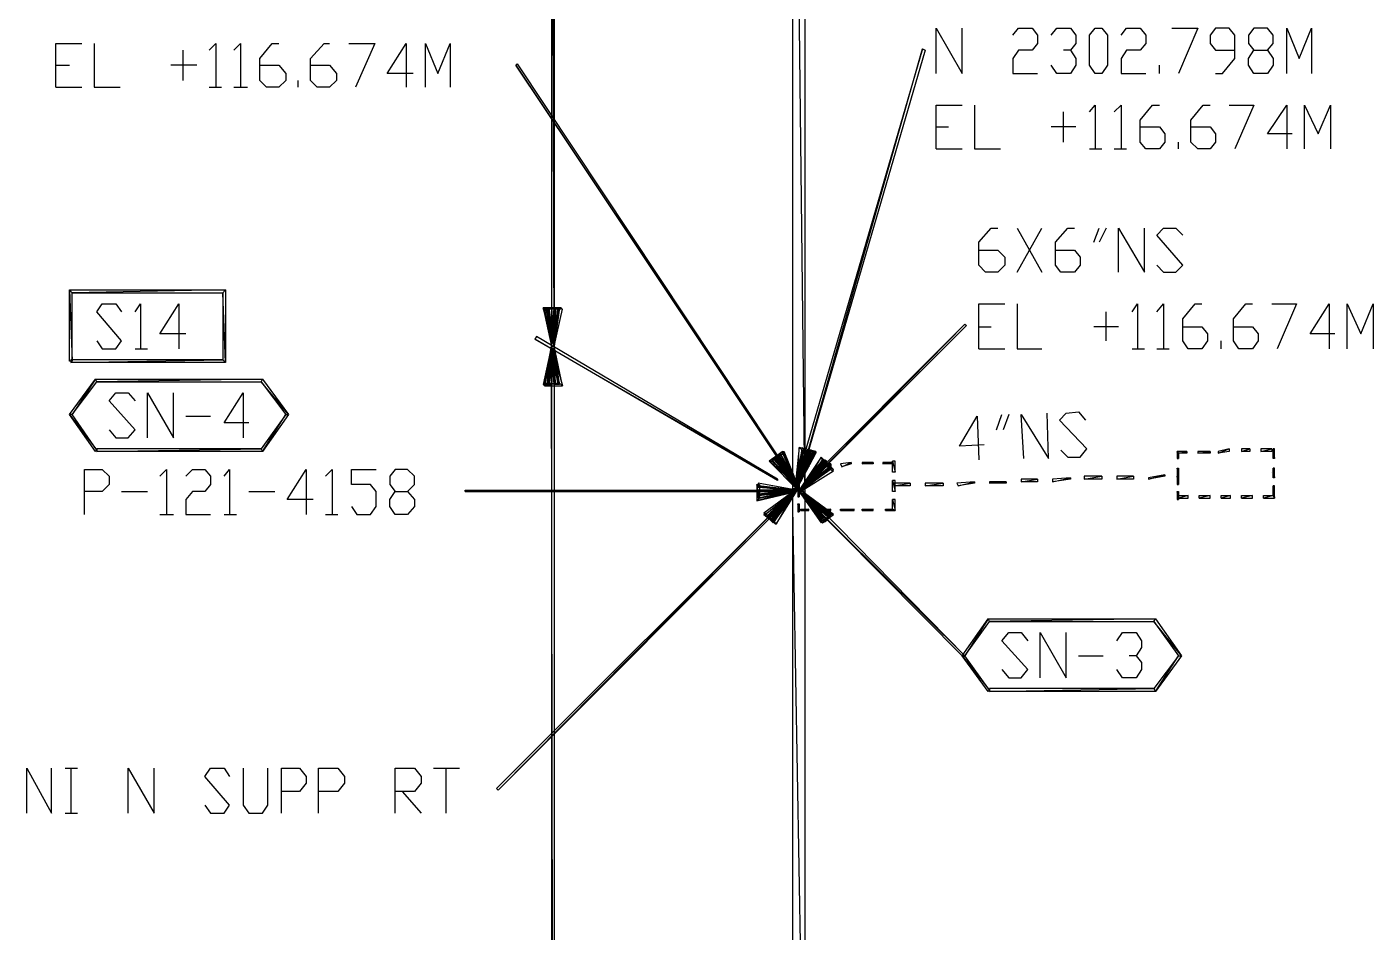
# Model space of a CAD drawing. Header units: millimetres. Extents: x 43 to 869, y -758 to -34.
# Drawn here: x 262.7 to 380.7, y -362.9 to -283.6 of the extents above; entities that cross this region are included whole.
import ezdxf

# ---------------------------------------------------------------- set-up
doc = ezdxf.new("R2010")
doc.units = ezdxf.units.MM
doc.layers.add('PDF_LINES', color=4, linetype='Continuous')

msp = doc.modelspace()

# ---------------------------------------------------------------- linework, layer by layer
at = {"layer": 'PDF_LINES'}
for p, q in [((308.92, -311.56), (308.68, -212.2)), ((308.68, -212.2), (308.68, -311.56)), ((308.92, -311.56), (308.68, -212.2)), ((308.92, -212.2), (308.92, -311.56)), ((330.88, -324.04), (329.8, -230.2)), ((329.8, -230.2), (329.8, -324.04)), ((330.88, -324.04), (329.8, -230.2)), ((330.88, -230.2), (330.88, -324.04)), ((342.4, -287.68), (342.4, -283.72)), ((342.4, -283.72), (344.68, -287.68)), ((344.68, -287.68), (344.68, -283.72)), ((349.12, -284.32), (349.6, -283.72)), ((349.6, -283.72), (350.8, -283.72)), ((350.8, -283.72), (351.28, -284.32)), ((352.48, -284.32), (352.96, -283.72)), ((352.96, -283.72), (354.16, -283.72)), ((354.16, -283.72), (354.64, -284.32)), ((355.84, -284.32), (356.32, -283.72)), ((356.32, -283.72), (356.92, -283.72)), ((356.92, -283.72), (357.4, -284.32)), ((358.6, -284.32), (359.08, -283.72)), ((359.08, -283.72), (360.28, -283.72)), ((360.28, -283.72), (360.76, -284.32)), ((363.04, -283.72), (365.32, -283.72)), ((365.32, -283.72), (363.64, -287.68)), ((366.88, -283.72), (366.4, -284.32)), ((368.08, -283.72), (366.88, -283.72)), ((368.56, -284.32), (368.08, -283.72)), ((370.24, -283.72), (369.76, -284.32)), ((371.44, -283.72), (370.24, -283.72)), ((371.92, -284.32), (371.44, -283.72)), ((373.12, -287.68), (373.12, -283.72)), ((373.12, -283.72), (374.2, -286.36)), ((374.2, -286.36), (375.28, -283.72)), ((375.28, -283.72), (375.28, -287.68)), ((265.24, -288.88), (265.24, -285.04)), ((265.24, -285.04), (267.52, -285.04)), ((268.6, -285.04), (268.6, -288.88)), ((278.68, -285.64), (279.28, -285.04)), ((279.28, -285.04), (279.28, -288.88)), ((280.84, -285.64), (281.44, -285.04)), ((281.44, -285.04), (281.44, -288.88)), ((283.12, -286.36), (284.2, -285.04)), ((284.2, -285.04), (284.8, -285.04)), ((287.56, -286.36), (288.76, -285.04)), ((288.76, -285.04), (289.24, -285.04)), ((290.92, -285.04), (293.2, -285.04)), ((293.2, -285.04), (291.52, -288.88)), ((294.28, -287.68), (295.96, -285.04)), ((295.96, -285.04), (295.96, -288.88)), ((297.64, -288.88), (297.64, -285.04)), ((297.64, -285.04), (298.72, -287.68)), ((298.72, -287.68), (299.8, -285.04)), ((299.8, -285.04), (299.8, -288.88)), ((351.28, -285.04), (350.8, -285.64)), ((351.28, -284.32), (351.28, -285.04)), ((354.64, -285.04), (354.16, -285.64)), ((354.64, -284.32), (354.64, -285.04)), ((355.84, -286.96), (355.84, -284.32)), ((357.4, -284.32), (357.4, -286.96)), ((360.76, -285.04), (360.28, -285.64)), ((360.76, -284.32), (360.76, -285.04)), ((366.4, -284.32), (366.4, -285.04)), ((366.4, -285.04), (366.88, -285.64)), ((368.56, -286.36), (368.56, -284.32)), ((369.76, -284.32), (369.76, -285.04)), ((369.76, -285.04), (370.24, -285.64)), ((371.44, -285.64), (371.92, -285.04)), ((371.92, -285.04), (371.92, -284.32)), ((276.4, -288.28), (276.4, -285.64)), ((283.12, -288.28), (283.12, -286.36)), ((287.56, -288.28), (287.56, -286.36)), ((341.2, -285.52), (330.04, -323.8)), ((330.28, -323.92), (341.2, -285.52)), ((330.28, -323.92), (341.2, -285.52)), ((341.44, -285.64), (330.28, -323.92)), ((341.2, -285.52), (341.44, -285.64)), ((349.6, -285.64), (349.12, -286.36)), ((349.12, -286.36), (349.12, -287.68)), ((350.8, -285.64), (349.6, -285.64)), ((354.16, -285.64), (353.56, -285.64)), ((354.16, -285.64), (354.64, -286.36)), ((354.64, -286.36), (354.64, -286.96)), ((359.08, -285.64), (358.6, -286.36)), ((358.6, -286.36), (358.6, -287.68)), ((360.28, -285.64), (359.08, -285.64)), ((366.88, -285.64), (368.56, -285.64)), ((367.48, -287.68), (368.56, -286.36)), ((369.76, -286.36), (370.24, -285.64)), ((369.76, -286.96), (369.76, -286.36)), ((370.24, -285.64), (371.44, -285.64)), ((371.44, -285.64), (371.92, -286.36)), ((371.92, -286.36), (371.92, -286.96)), ((265.24, -286.96), (266.44, -286.96)), ((277.6, -286.96), (275.32, -286.96)), ((283.12, -286.96), (284.8, -286.96)), ((284.8, -286.96), (285.4, -287.68)), ((285.4, -287.68), (285.4, -288.28)), ((287.56, -286.96), (289.24, -286.96)), ((289.24, -286.96), (289.84, -287.68)), ((289.84, -287.68), (289.84, -288.28)), ((296.56, -287.68), (294.28, -287.68)), ((305.56, -286.96), (305.68, -286.84)), ((330.4, -324.04), (305.56, -286.96)), ((305.56, -286.96), (330.28, -324.04)), ((330.4, -324.04), (305.56, -286.96)), ((305.68, -286.84), (330.4, -324.04)), ((349.12, -287.68), (351.28, -287.68)), ((352.96, -287.68), (352.48, -286.96)), ((354.16, -287.68), (352.96, -287.68)), ((354.64, -286.96), (354.16, -287.68)), ((356.32, -287.68), (355.84, -286.96)), ((356.92, -287.68), (356.32, -287.68)), ((357.4, -286.96), (356.92, -287.68)), ((358.6, -287.68), (360.76, -287.68)), ((361.96, -287.68), (361.96, -286.96)), ((366.88, -287.68), (367.48, -287.68)), ((370.24, -287.68), (369.76, -286.96)), ((371.44, -287.68), (370.24, -287.68)), ((371.92, -286.96), (371.44, -287.68)), ((265.24, -288.88), (267.52, -288.88)), ((268.6, -288.88), (270.88, -288.88)), ((278.68, -288.88), (279.76, -288.88)), ((280.84, -288.88), (282.04, -288.88)), ((283.72, -288.88), (283.12, -288.28)), ((284.8, -288.88), (283.72, -288.88)), ((285.4, -288.28), (284.8, -288.88)), ((286.48, -288.88), (286.48, -288.28)), ((288.16, -288.88), (287.56, -288.28)), ((289.24, -288.88), (288.16, -288.88)), ((289.84, -288.28), (289.24, -288.88)), ((342.4, -294.28), (342.4, -290.44)), ((342.4, -290.44), (344.68, -290.44)), ((345.76, -290.44), (345.76, -294.28)), ((353.56, -293.68), (353.56, -291.04)), ((355.84, -291.04), (356.32, -290.44)), ((356.32, -290.44), (356.32, -294.28)), ((358, -291.04), (358.6, -290.44)), ((358.6, -290.44), (358.6, -294.28)), ((360.28, -291.76), (361.36, -290.44)), ((361.36, -290.44), (361.96, -290.44)), ((364.72, -291.76), (365.8, -290.44)), ((365.8, -290.44), (366.4, -290.44)), ((368.08, -290.44), (370.24, -290.44)), ((370.24, -290.44), (368.56, -294.28)), ((371.44, -292.96), (373.12, -290.44)), ((373.12, -290.44), (373.12, -294.28)), ((374.68, -294.28), (374.68, -290.44)), ((374.68, -290.44), (375.88, -292.96)), ((375.88, -292.96), (376.96, -290.44)), ((376.96, -290.44), (376.96, -294.28)), ((342.4, -292.36), (343.48, -292.36)), ((354.64, -292.36), (352.48, -292.36)), ((360.28, -293.68), (360.28, -291.76)), ((360.28, -292.36), (361.96, -292.36)), ((361.96, -292.36), (362.44, -292.96)), ((364.72, -293.68), (364.72, -291.76)), ((364.72, -292.36), (366.4, -292.36)), ((366.4, -292.36), (366.88, -292.96)), ((360.76, -294.28), (360.28, -293.68)), ((362.44, -293.68), (361.96, -294.28)), ((362.44, -292.96), (362.44, -293.68)), ((363.64, -294.28), (363.64, -293.68)), ((365.32, -294.28), (364.72, -293.68)), ((366.88, -293.68), (366.4, -294.28)), ((366.88, -292.96), (366.88, -293.68)), ((373.6, -292.96), (371.44, -292.96)), ((342.4, -294.28), (344.68, -294.28)), ((345.76, -294.28), (348.04, -294.28)), ((355.84, -294.28), (356.92, -294.28)), ((358, -294.28), (359.08, -294.28)), ((361.96, -294.28), (360.76, -294.28)), ((366.4, -294.28), (365.32, -294.28)), ((346.12, -302.44), (347.2, -301.24)), ((347.2, -301.24), (347.8, -301.24)), ((349.48, -305.08), (351.64, -301.24)), ((349.48, -301.24), (351.64, -305.08)), ((352.84, -302.44), (353.92, -301.24)), ((353.92, -301.24), (354.52, -301.24)), ((356.2, -302.44), (356.68, -301.24)), ((357.28, -301.24), (356.68, -302.44)), ((358.36, -305.08), (358.36, -301.24)), ((358.36, -301.24), (360.64, -305.08)), ((360.64, -305.08), (360.64, -301.24)), ((361.72, -301.84), (362.32, -301.24)), ((364, -304.48), (361.72, -301.84)), ((362.32, -301.24), (363.4, -301.24)), ((363.4, -301.24), (364, -301.84)), ((346.12, -304.48), (346.12, -302.44)), ((352.84, -304.48), (352.84, -302.44)), ((346.12, -303.16), (347.8, -303.16)), ((347.8, -303.16), (348.4, -303.76)), ((348.4, -303.76), (348.4, -304.48)), ((352.84, -303.16), (354.52, -303.16)), ((354.52, -303.16), (355, -303.76)), ((355, -303.76), (355, -304.48)), ((346.72, -305.08), (346.12, -304.48)), ((347.8, -305.08), (346.72, -305.08)), ((348.4, -304.48), (347.8, -305.08)), ((353.32, -305.08), (352.84, -304.48)), ((354.52, -305.08), (353.32, -305.08)), ((355, -304.48), (354.52, -305.08)), ((361.72, -304.48), (362.32, -305.08)), ((362.32, -305.08), (363.4, -305.08)), ((363.4, -305.08), (364, -304.48)), ((266.68, -306.88), (266.44, -306.64)), ((266.44, -306.64), (280.12, -306.64)), ((266.68, -306.88), (266.44, -306.64)), ((266.44, -306.64), (266.68, -312.88)), ((266.44, -306.64), (266.68, -312.88)), ((266.44, -312.88), (266.44, -306.64)), ((280.12, -306.64), (266.68, -306.88)), ((280.12, -306.64), (266.68, -306.88)), ((279.88, -306.88), (280.12, -306.64)), ((279.88, -306.88), (280.12, -306.64)), ((280.12, -306.64), (280.12, -313)), ((266.68, -306.88), (279.88, -306.88)), ((266.68, -312.88), (266.68, -306.88)), ((268.84, -308.56), (269.32, -307.84)), ((269.32, -307.84), (270.52, -307.84)), ((270.52, -307.84), (271, -308.56)), ((272.2, -308.56), (272.68, -307.84)), ((272.68, -307.84), (272.68, -311.8)), ((274.36, -310.48), (276.04, -307.84)), ((276.04, -307.84), (276.04, -311.8)), ((280.12, -313), (279.88, -306.88)), ((279.88, -306.88), (279.88, -312.76)), ((280.12, -313), (279.88, -306.88)), ((346.12, -311.8), (346.12, -307.84)), ((346.12, -307.84), (348.4, -307.84)), ((349.48, -307.84), (349.48, -311.8)), ((359.56, -308.56), (360.04, -307.84)), ((360.04, -307.84), (360.04, -311.8)), ((361.72, -308.56), (362.32, -307.84)), ((362.32, -307.84), (362.32, -311.8)), ((364, -309.16), (365.08, -307.84)), ((365.08, -307.84), (365.68, -307.84)), ((368.44, -309.16), (369.52, -307.84)), ((369.52, -307.84), (370.12, -307.84)), ((371.8, -307.84), (373.96, -307.84)), ((373.96, -307.84), (372.28, -311.8)), ((375.16, -310.48), (376.84, -307.84)), ((376.84, -307.84), (376.84, -311.8)), ((378.4, -311.8), (378.4, -307.84)), ((378.4, -307.84), (379.6, -310.48)), ((379.6, -310.48), (380.68, -307.84)), ((380.68, -307.84), (380.68, -311.8)), ((271, -311.08), (268.84, -308.56)), ((308.92, -311.56), (307.96, -308.2)), ((307.96, -308.2), (308.68, -311.56)), ((308.92, -311.56), (307.96, -308.2)), ((307.96, -308.2), (308.2, -308.32)), ((307.96, -308.2), (308.2, -308.32)), ((309.52, -308.2), (307.96, -308.2)), ((308.08, -308.32), (308.32, -308.2)), ((308.92, -311.56), (308.08, -308.32)), ((308.08, -308.32), (308.68, -311.56)), ((308.92, -311.56), (308.08, -308.32)), ((308.2, -308.32), (309.52, -308.2)), ((308.2, -308.32), (309.52, -308.2)), ((308.2, -308.32), (308.92, -311.56)), ((309.52, -308.32), (308.2, -308.32)), ((308.32, -308.2), (308.92, -311.56)), ((308.92, -311.56), (308.32, -308.2)), ((308.32, -308.2), (308.68, -311.56)), ((308.92, -311.56), (308.32, -308.2)), ((308.32, -308.2), (308.44, -308.2)), ((308.44, -308.2), (308.92, -311.56)), ((308.92, -311.56), (308.44, -308.2)), ((308.44, -308.2), (308.68, -311.56)), ((308.92, -311.56), (308.44, -308.2)), ((308.44, -308.2), (308.68, -308.2)), ((308.68, -311.56), (309.4, -308.2)), ((308.68, -311.56), (309.28, -308.2)), ((308.68, -311.56), (309.04, -308.2)), ((308.68, -311.56), (308.92, -308.2)), ((308.68, -308.2), (308.92, -311.56)), ((309.4, -308.2), (308.92, -311.56)), ((309.4, -308.2), (308.92, -311.56)), ((309.28, -308.2), (308.92, -311.56)), ((309.28, -308.2), (308.92, -311.56)), ((309.04, -308.2), (308.92, -311.56)), ((308.92, -311.56), (309.28, -308.2)), ((309.04, -308.2), (308.92, -311.56)), ((309.04, -308.2), (308.92, -308.2)), ((308.92, -308.2), (308.92, -311.56)), ((308.92, -311.56), (309.04, -308.2)), ((308.92, -308.2), (308.92, -311.56)), ((308.92, -311.56), (309.64, -308.32)), ((308.92, -311.56), (309.4, -308.32)), ((309.28, -308.2), (309.04, -308.2)), ((309.4, -308.32), (309.28, -308.2)), ((309.64, -308.32), (309.4, -308.2)), ((309.52, -308.2), (309.52, -308.32)), ((357.28, -311.08), (357.28, -308.56)), ((344.92, -309.64), (330.4, -324.16)), ((330.52, -324.28), (344.92, -309.64)), ((330.52, -324.28), (344.92, -309.64)), ((345.04, -309.76), (330.52, -324.28)), ((344.92, -309.64), (345.04, -309.76)), ((346.12, -309.88), (347.2, -309.88)), ((358.36, -309.88), (356.2, -309.88)), ((364, -311.08), (364, -309.16)), ((364, -309.88), (365.68, -309.88)), ((365.68, -309.88), (366.16, -310.48)), ((368.44, -311.08), (368.44, -309.16)), ((368.44, -309.88), (370.12, -309.88)), ((370.12, -309.88), (370.6, -310.48)), ((268.84, -311.08), (269.32, -311.8)), ((270.52, -311.8), (271, -311.08)), ((276.64, -310.48), (274.36, -310.48)), ((307.36, -310.72), (307.24, -310.96)), ((307.24, -310.96), (328.48, -323.2)), ((307.24, -310.96), (328.48, -323.2)), ((328.48, -323.32), (307.24, -310.96)), ((328.48, -323.2), (307.36, -310.72)), ((364.48, -311.8), (364, -311.08)), ((366.16, -311.08), (365.68, -311.8)), ((366.16, -310.48), (366.16, -311.08)), ((367.36, -311.8), (367.36, -311.08)), ((368.92, -311.8), (368.44, -311.08)), ((370.6, -311.08), (370.12, -311.8)), ((370.6, -310.48), (370.6, -311.08)), ((377.32, -310.48), (375.16, -310.48)), ((269.32, -311.8), (270.52, -311.8)), ((272.2, -311.8), (273.28, -311.8)), ((308.68, -311.56), (307.96, -314.92)), ((308.08, -314.92), (308.68, -311.56)), ((308.08, -314.92), (308.68, -311.56)), ((308.92, -311.56), (308.08, -314.92)), ((308.68, -311.56), (308.08, -314.92)), ((308.32, -314.92), (308.68, -311.56)), ((308.32, -314.92), (308.68, -311.56)), ((308.92, -311.56), (308.32, -314.92)), ((308.68, -311.56), (308.32, -314.92)), ((308.44, -314.92), (308.68, -311.56)), ((308.44, -314.92), (308.68, -311.56)), ((308.92, -311.56), (308.44, -314.92)), ((308.68, -311.56), (308.44, -314.92)), ((308.68, -311.56), (308.92, -311.56)), ((308.92, -311.56), (308.68, -311.56)), ((308.68, -311.56), (309.64, -315.04)), ((308.68, -311.56), (309.64, -315.04)), ((309.4, -314.8), (308.68, -311.56)), ((308.68, -311.56), (308.92, -311.56)), ((308.92, -311.56), (308.68, -311.56)), ((308.68, -311.56), (309.4, -314.92)), ((308.68, -311.56), (309.4, -314.92)), ((309.28, -314.92), (308.68, -311.56)), ((308.68, -311.56), (308.92, -311.56)), ((308.92, -311.56), (308.68, -311.56)), ((308.68, -311.56), (309.28, -314.92)), ((308.68, -311.56), (309.28, -314.92)), ((309.04, -314.92), (308.68, -311.56)), ((308.68, -314.92), (308.68, -311.56)), ((308.68, -314.92), (308.68, -311.56)), ((308.68, -311.56), (308.92, -311.56)), ((308.92, -311.56), (308.68, -314.92)), ((308.92, -311.56), (308.68, -311.56)), ((308.68, -311.56), (309.04, -314.92)), ((308.68, -311.56), (309.04, -314.92)), ((308.92, -314.92), (308.68, -311.56)), ((308.92, -472.36), (308.68, -311.56)), ((308.68, -311.56), (308.68, -472.36)), ((308.92, -472.36), (308.68, -311.56)), ((308.68, -311.56), (308.92, -311.56)), ((308.92, -311.56), (308.68, -311.56)), ((308.68, -311.56), (308.92, -311.56)), ((308.92, -311.56), (308.68, -311.56)), ((308.68, -311.56), (308.92, -311.56)), ((308.92, -311.56), (308.68, -311.56)), ((308.68, -311.56), (308.92, -311.56)), ((308.92, -311.56), (308.68, -311.56)), ((308.68, -311.56), (308.92, -311.56)), ((308.68, -311.56), (308.92, -311.56)), ((309.64, -315.04), (308.92, -311.56)), ((309.4, -314.92), (308.92, -311.56)), ((309.28, -314.92), (308.92, -311.56)), ((309.04, -314.92), (308.92, -311.56)), ((308.92, -311.56), (308.92, -472.36)), ((346.12, -311.8), (348.4, -311.8)), ((349.48, -311.8), (351.64, -311.8)), ((359.56, -311.8), (360.64, -311.8)), ((361.72, -311.8), (362.8, -311.8)), ((365.68, -311.8), (364.48, -311.8)), ((370.12, -311.8), (368.92, -311.8)), ((266.68, -312.88), (266.44, -312.88)), ((266.56, -312.76), (266.56, -313)), ((266.56, -313), (279.88, -312.76)), ((279.88, -312.76), (266.56, -312.76)), ((266.56, -313), (279.88, -312.76)), ((280.12, -313), (266.56, -313)), ((279.88, -312.76), (280.12, -313)), ((279.88, -312.76), (280.12, -313)), ((266.44, -317.56), (268.72, -314.44)), ((268.72, -314.44), (266.68, -317.56)), ((268.72, -314.44), (266.68, -317.56)), ((266.68, -317.56), (268.84, -314.68)), ((268.84, -314.68), (268.72, -314.44)), ((268.72, -314.44), (283.36, -314.44)), ((268.84, -314.68), (268.72, -314.44)), ((283.36, -314.44), (268.84, -314.68)), ((283.36, -314.44), (268.84, -314.68)), ((268.84, -314.68), (283.24, -314.68)), ((283.24, -314.68), (283.36, -314.44)), ((283.24, -314.68), (283.36, -314.44)), ((285.64, -317.56), (283.24, -314.68)), ((283.24, -314.68), (285.4, -317.56)), ((285.64, -317.56), (283.24, -314.68)), ((283.36, -314.44), (285.64, -317.56)), ((307.96, -314.92), (308.08, -314.92)), ((309.4, -314.8), (308.08, -315.04)), ((309.4, -314.8), (308.08, -315.04)), ((308.08, -315.04), (308.08, -314.8)), ((308.08, -314.8), (309.4, -314.8)), ((308.08, -314.92), (308.32, -314.92)), ((308.32, -314.92), (308.44, -314.92)), ((308.44, -314.92), (308.68, -314.92)), ((309.04, -314.92), (308.92, -314.92)), ((309.28, -314.92), (309.04, -314.92)), ((309.4, -314.92), (309.28, -314.92)), ((309.64, -315.04), (309.4, -314.8)), ((309.64, -315.04), (309.4, -314.8)), ((269.92, -316.36), (270.52, -315.64)), ((270.52, -315.64), (271.6, -315.64)), ((271.6, -315.64), (272.2, -316.36)), ((273.28, -319.6), (273.28, -315.64)), ((273.28, -315.64), (275.56, -319.6)), ((275.56, -319.6), (275.56, -315.64)), ((280, -318.28), (281.68, -315.64)), ((281.68, -315.64), (281.68, -319.6)), ((308.08, -315.04), (309.64, -315.04)), ((272.2, -318.88), (269.92, -316.36)), ((266.68, -317.56), (266.44, -317.56)), ((266.68, -317.56), (266.44, -317.56)), ((266.44, -317.56), (268.84, -320.68)), ((266.44, -317.56), (268.84, -320.68)), ((268.72, -320.8), (266.44, -317.56)), ((268.84, -320.68), (266.68, -317.56)), ((276.64, -317.68), (278.8, -317.68)), ((282.16, -318.28), (280, -318.28)), ((285.4, -317.56), (283.24, -320.56)), ((283.36, -320.8), (285.4, -317.56)), ((283.36, -320.8), (285.4, -317.56)), ((285.64, -317.56), (283.36, -320.8)), ((285.4, -317.56), (285.64, -317.56)), ((285.4, -317.56), (285.64, -317.56)), ((344.44, -320.32), (346, -317.68)), ((346, -317.68), (346.12, -321.52)), ((347.68, -318.88), (348.16, -317.56)), ((348.76, -317.56), (348.28, -318.88)), ((350.08, -321.4), (349.84, -317.56)), ((349.84, -317.56), (352.24, -321.4)), ((352.24, -321.4), (352.12, -317.44)), ((353.2, -318.04), (353.8, -317.44)), ((355.6, -320.56), (353.2, -318.04)), ((353.8, -317.44), (354.88, -317.32)), ((354.88, -317.32), (355.48, -318.04)), ((269.92, -318.88), (270.52, -319.6)), ((270.52, -319.6), (271.6, -319.6)), ((271.6, -319.6), (272.2, -318.88)), ((268.84, -320.68), (268.72, -320.8)), ((268.84, -320.56), (268.84, -320.8)), ((268.84, -320.8), (283.24, -320.56)), ((283.24, -320.56), (268.84, -320.56)), ((268.84, -320.8), (283.24, -320.56)), ((283.36, -320.8), (268.84, -320.8)), ((283.24, -320.56), (283.36, -320.8)), ((283.24, -320.56), (283.36, -320.8)), ((328.96, -320.8), (327.76, -321.64)), ((328, -321.64), (328.96, -320.8)), ((328, -321.64), (328.96, -320.8)), ((328.96, -320.8), (328.72, -320.92)), ((329.08, -320.8), (328.96, -320.92)), ((328.96, -320.8), (329.08, -320.92)), ((329.08, -320.8), (328.96, -320.92)), ((330.4, -324.04), (328.96, -320.8)), ((330.4, -324.04), (329.08, -320.8)), ((330.4, -324.04), (329.08, -320.8)), ((330.4, -320.44), (330.04, -323.8)), ((330.64, -320.44), (330.04, -323.8)), ((330.64, -320.44), (330.04, -323.8)), ((330.04, -323.8), (331.36, -320.68)), ((330.04, -323.8), (331.12, -320.68)), ((330.76, -320.68), (330.04, -323.8)), ((330.04, -323.8), (331.72, -320.8)), ((330.04, -323.8), (331.6, -320.8)), ((330.28, -323.92), (330.4, -320.44)), ((330.28, -323.92), (330.4, -320.44)), ((330.28, -323.92), (330.64, -320.44)), ((330.28, -323.92), (330.64, -320.44)), ((330.28, -323.92), (330.64, -320.44)), ((330.28, -323.92), (330.64, -320.44)), ((330.76, -320.56), (330.28, -323.92)), ((330.76, -320.56), (330.28, -323.92)), ((330.64, -320.68), (330.28, -323.92)), ((331.36, -320.68), (330.28, -323.92)), ((330.28, -323.92), (331.48, -320.68)), ((331.36, -320.68), (330.28, -323.92)), ((331.12, -320.68), (330.28, -323.92)), ((330.28, -323.92), (331.36, -320.68)), ((331.12, -320.68), (330.28, -323.92)), ((330.28, -323.92), (330.76, -320.68)), ((330.28, -323.92), (330.76, -320.68)), ((331, -320.68), (330.28, -323.92)), ((331.72, -320.8), (330.28, -323.92)), ((331.72, -320.8), (330.28, -323.92)), ((331.6, -320.8), (330.28, -323.92)), ((331.6, -320.8), (330.28, -323.92)), ((330.4, -320.44), (330.64, -320.68)), ((330.4, -320.44), (330.64, -320.68)), ((331.84, -320.8), (330.4, -320.44)), ((330.64, -320.44), (330.76, -320.56)), ((330.64, -320.44), (330.76, -320.56)), ((330.64, -320.68), (331.84, -320.8)), ((330.64, -320.68), (331.84, -320.8)), ((331.84, -320.92), (330.64, -320.68)), ((330.76, -320.68), (331, -320.68)), ((331.36, -320.68), (331.12, -320.68)), ((331.48, -320.68), (331.36, -320.68)), ((331.72, -320.92), (331.6, -320.8)), ((331.84, -320.92), (331.72, -320.8)), ((331.84, -320.8), (331.84, -320.92)), ((346.6, -320.2), (344.44, -320.32)), ((353.32, -320.68), (353.92, -321.28)), ((355, -321.28), (355.6, -320.56)), ((363.64, -321.4), (363.52, -320.8)), ((363.52, -320.8), (363.52, -321.4)), ((363.64, -321.4), (363.52, -320.8)), ((363.52, -320.8), (363.64, -320.92)), ((363.52, -320.8), (363.64, -320.92)), ((364.36, -320.8), (363.52, -320.8)), ((363.64, -320.92), (364.36, -320.8)), ((363.64, -320.92), (364.36, -320.8)), ((364.36, -320.8), (364.36, -320.92)), ((365.32, -320.8), (365.32, -320.92)), ((365.32, -320.92), (366.4, -320.8)), ((366.4, -320.8), (365.32, -320.8)), ((365.32, -320.92), (366.4, -320.8)), ((366.4, -320.8), (366.4, -320.92)), ((367.12, -320.92), (368.08, -320.56)), ((368.08, -320.56), (367.12, -320.8)), ((367.12, -320.92), (368.08, -320.56)), ((367.12, -320.8), (367.12, -320.92)), ((368.08, -320.8), (367.12, -320.92)), ((368.08, -320.56), (368.08, -320.8)), ((369.16, -320.56), (369.16, -320.8)), ((369.16, -320.8), (369.88, -320.56)), ((369.88, -320.56), (369.16, -320.56)), ((369.16, -320.8), (369.88, -320.56)), ((369.88, -320.8), (369.16, -320.8)), ((369.88, -320.56), (369.88, -320.8)), ((370.84, -320.56), (370.84, -320.8)), ((370.84, -320.8), (371.8, -320.56)), ((371.8, -320.56), (370.84, -320.56)), ((370.84, -320.8), (371.8, -320.56)), ((371.8, -320.8), (370.84, -320.8)), ((371.8, -320.56), (371.8, -320.8)), ((372.04, -320.56), (371.92, -320.56)), ((371.92, -320.56), (372.04, -321.4)), ((371.92, -320.56), (372.04, -321.4)), ((371.92, -321.4), (371.92, -320.56)), ((372.04, -321.4), (372.04, -320.56)), ((330.4, -323.92), (327.76, -321.64)), ((327.76, -321.64), (330.28, -324.16)), ((330.4, -323.92), (327.76, -321.64)), ((327.76, -321.64), (328, -321.64)), ((327.76, -321.64), (328, -321.64)), ((329.08, -320.92), (328, -321.64)), ((328, -321.52), (328.12, -321.4)), ((330.4, -324.04), (328, -321.52)), ((328, -321.52), (330.28, -324.16)), ((330.4, -324.04), (328, -321.52)), ((328, -321.64), (330.4, -323.92)), ((328.12, -321.4), (330.4, -324.04)), ((328.24, -321.52), (328.36, -321.4)), ((330.4, -324.04), (328.24, -321.52)), ((328.24, -321.52), (330.28, -324.04)), ((330.4, -324.04), (328.24, -321.52)), ((328.36, -321.4), (330.4, -324.04)), ((328.36, -321.52), (328.6, -321.4)), ((330.4, -324.04), (328.36, -321.52)), ((328.36, -321.52), (330.28, -324.04)), ((330.4, -324.04), (328.36, -321.52)), ((328.72, -321.04), (328.6, -321.16)), ((328.6, -321.16), (330.4, -324.04)), ((328.6, -321.16), (330.4, -324.04)), ((330.28, -324.04), (328.6, -321.16)), ((328.6, -321.4), (330.4, -324.04)), ((328.72, -320.92), (330.4, -324.04)), ((328.72, -320.92), (330.4, -324.04)), ((330.28, -324.04), (328.72, -320.92)), ((330.4, -324.04), (328.72, -321.04)), ((328.96, -320.92), (330.4, -324.04)), ((328.96, -320.92), (330.4, -324.04)), ((330.28, -324.04), (328.96, -320.92)), ((328.96, -320.92), (330.4, -324.04)), ((328.96, -320.92), (330.4, -324.04)), ((330.28, -324.04), (328.96, -320.92)), ((330.28, -323.92), (331.84, -320.92)), ((330.28, -323.92), (331.72, -320.92)), ((330.4, -322.6), (330.28, -321.88)), ((330.28, -321.88), (330.28, -322.6)), ((330.4, -322.6), (330.28, -321.88)), ((330.28, -321.88), (330.4, -322.12)), ((330.28, -321.88), (330.4, -322.12)), ((331.24, -321.88), (330.28, -321.88)), ((332.32, -321.28), (330.4, -324.16)), ((332.44, -321.52), (330.4, -324.16)), ((332.68, -321.52), (330.4, -324.16)), ((332.68, -321.76), (330.4, -324.16)), ((330.4, -324.16), (333.04, -321.88)), ((330.4, -324.16), (332.92, -321.88)), ((330.4, -322.12), (331.24, -321.88)), ((330.4, -322.12), (331.24, -321.88)), ((333.04, -321.88), (330.52, -324.28)), ((333.04, -321.88), (330.52, -324.28)), ((332.92, -321.88), (330.52, -324.28)), ((332.92, -321.88), (330.52, -324.28)), ((330.64, -324.28), (332.32, -321.28)), ((330.64, -324.28), (332.32, -321.28)), ((330.64, -324.28), (332.44, -321.52)), ((330.64, -324.28), (332.44, -321.52)), ((330.64, -324.28), (332.68, -321.52)), ((330.64, -324.28), (332.68, -321.52)), ((332.44, -321.64), (330.64, -324.28)), ((332.68, -321.64), (330.64, -324.28)), ((332.8, -321.64), (330.64, -324.28)), ((330.64, -324.28), (332.68, -321.76)), ((330.64, -324.28), (332.68, -321.76)), ((332.8, -321.88), (330.64, -324.28)), ((331.24, -321.88), (331.24, -322.12)), ((332.2, -321.88), (332.2, -322.12)), ((332.2, -322.12), (333.16, -321.88)), ((333.16, -321.88), (332.2, -321.88)), ((332.2, -322.12), (333.16, -321.88)), ((332.32, -321.28), (332.44, -321.64)), ((332.32, -321.28), (332.44, -321.64)), ((333.4, -322.36), (332.32, -321.28)), ((332.44, -321.52), (332.68, -321.64)), ((332.44, -321.64), (333.4, -322.36)), ((332.44, -321.64), (333.4, -322.36)), ((333.28, -322.48), (332.44, -321.64)), ((332.68, -321.52), (332.8, -321.64)), ((332.68, -321.76), (332.8, -321.88)), ((333.04, -322.12), (332.92, -321.88)), ((333.16, -322.12), (333.04, -321.88)), ((333.16, -321.88), (333.16, -322.12)), ((334.96, -321.76), (334, -321.88)), ((334, -321.88), (334.12, -322.12)), ((334.12, -322.12), (334.96, -321.76)), ((334.12, -322.12), (334.96, -321.76)), ((334.96, -321.88), (334.12, -322.12)), ((334.96, -321.76), (334.96, -321.88)), ((335.92, -321.76), (335.92, -321.88)), ((335.92, -321.88), (336.88, -321.76)), ((336.88, -321.76), (335.92, -321.76)), ((335.92, -321.88), (336.88, -321.76)), ((336.88, -321.88), (335.92, -321.88)), ((336.88, -321.76), (336.88, -321.88)), ((337.72, -321.76), (337.72, -321.88)), ((337.72, -321.88), (338.56, -321.76)), ((338.56, -321.76), (337.72, -321.76)), ((337.72, -321.88), (338.56, -321.76)), ((338.56, -321.88), (337.72, -321.88)), ((338.8, -321.64), (338.56, -321.64)), ((338.56, -321.64), (338.8, -322.6)), ((338.56, -321.64), (338.8, -322.6)), ((338.56, -322.6), (338.56, -321.64)), ((338.56, -321.76), (338.56, -321.88)), ((338.8, -322.6), (338.8, -321.64)), ((353.92, -321.28), (355, -321.28)), ((363.52, -321.4), (363.64, -321.4)), ((363.64, -320.92), (363.64, -321.4)), ((364.36, -320.92), (363.64, -320.92)), ((366.4, -320.92), (365.32, -320.92)), ((372.04, -321.4), (371.92, -321.4)), ((267.76, -326.32), (267.76, -322.36)), ((267.76, -322.36), (269.32, -322.36)), ((269.32, -322.36), (269.92, -322.96)), ((269.92, -322.96), (269.92, -323.68)), ((274.36, -322.96), (274.96, -322.36)), ((274.96, -322.36), (274.96, -326.32)), ((276.64, -322.96), (277.24, -322.36)), ((277.24, -322.36), (278.32, -322.36)), ((278.32, -322.36), (278.8, -322.96)), ((278.8, -322.96), (278.8, -323.68)), ((280, -322.96), (280.48, -322.36)), ((280.48, -322.36), (280.48, -326.32)), ((285.52, -325), (287.2, -322.36)), ((287.2, -322.36), (287.2, -326.32)), ((288.88, -322.96), (289.48, -322.36)), ((289.48, -322.36), (289.48, -326.32)), ((291.16, -323.68), (291.16, -322.36)), ((291.16, -322.36), (293.32, -322.36)), ((295, -322.36), (294.52, -322.96)), ((294.52, -322.96), (294.52, -323.68)), ((296.08, -322.36), (295, -322.36)), ((296.68, -322.96), (296.08, -322.36)), ((296.68, -323.68), (296.68, -322.96)), ((328.48, -323.2), (328.48, -323.32)), ((330.28, -322.6), (330.4, -322.6)), ((330.4, -324.16), (333.04, -322.12)), ((330.4, -322.12), (330.4, -322.6)), ((331.24, -322.12), (330.4, -322.12)), ((333.04, -322.12), (330.52, -324.28)), ((333.04, -322.12), (330.52, -324.28)), ((330.52, -324.28), (333.16, -322.12)), ((330.52, -324.28), (333.04, -322.12)), ((333.28, -322.24), (330.52, -324.28)), ((333.28, -322.24), (330.52, -324.28)), ((330.52, -324.16), (333.28, -322.24)), ((330.52, -324.28), (333.16, -322.24)), ((330.52, -324.28), (333.4, -322.48)), ((333.16, -322.12), (332.2, -322.12)), ((333.16, -322.24), (333.04, -322.12)), ((333.4, -322.48), (333.28, -322.24)), ((333.4, -322.36), (333.28, -322.48)), ((338.8, -322.6), (338.56, -322.6)), ((349.84, -323.2), (349.84, -323.44)), ((349.84, -323.44), (351.28, -323.2)), ((351.28, -323.2), (349.84, -323.2)), ((349.84, -323.44), (351.28, -323.2)), ((351.28, -323.2), (351.28, -323.44)), ((352.6, -323.44), (354.16, -323.08)), ((354.16, -323.08), (352.6, -323.2)), ((352.6, -323.44), (354.16, -323.08)), ((352.6, -323.2), (352.6, -323.44)), ((354.16, -323.2), (352.6, -323.44)), ((354.16, -323.08), (354.16, -323.2)), ((355.36, -322.96), (355.36, -323.2)), ((355.36, -323.2), (356.92, -322.96)), ((356.92, -322.96), (355.36, -322.96)), ((355.36, -323.2), (356.92, -322.96)), ((356.92, -323.2), (355.36, -323.2)), ((356.92, -322.96), (356.92, -323.2)), ((358.24, -322.96), (358.24, -323.2)), ((358.24, -323.2), (359.68, -322.96)), ((359.68, -322.96), (358.24, -322.96)), ((358.24, -323.2), (359.68, -322.96)), ((359.68, -323.2), (358.24, -323.2)), ((359.68, -322.96), (359.68, -323.2)), ((361, -323.2), (362.44, -322.84)), ((362.44, -322.84), (361, -323.08)), ((361, -323.2), (362.44, -322.84)), ((362.44, -322.96), (361, -323.2)), ((361, -323.08), (361, -323.2)), ((362.44, -322.84), (362.44, -322.96)), ((363.64, -322.96), (363.52, -322.24)), ((363.52, -322.24), (363.52, -322.96)), ((363.64, -322.96), (363.52, -322.24)), ((363.52, -322.24), (363.64, -322.24)), ((363.52, -322.96), (363.64, -322.96)), ((363.64, -323.68), (363.52, -322.96)), ((363.52, -322.96), (363.52, -323.68)), ((363.64, -323.68), (363.52, -322.96)), ((363.52, -322.96), (363.64, -322.96)), ((363.64, -322.24), (363.64, -322.96)), ((363.64, -322.96), (363.64, -323.68)), ((371.8, -322.6), (371.8, -322.6)), ((372.04, -322.24), (371.92, -322.24)), ((371.92, -322.24), (372.04, -323.08)), ((371.92, -322.24), (372.04, -323.08)), ((371.92, -323.08), (371.92, -322.24)), ((372.04, -323.08), (371.92, -323.08)), ((372.04, -323.08), (372.04, -322.24)), ((269.32, -324.28), (267.76, -324.28)), ((269.92, -323.68), (269.32, -324.28)), ((271, -324.28), (273.28, -324.28)), ((277.24, -324.28), (276.64, -325)), ((278.32, -324.28), (277.24, -324.28)), ((278.8, -323.68), (278.32, -324.28)), ((282.16, -324.28), (284.44, -324.28)), ((292.84, -323.68), (291.16, -323.68)), ((293.32, -324.28), (292.84, -323.68)), ((293.32, -325.6), (293.32, -324.28)), ((294.52, -323.68), (295, -324.28)), ((294.52, -325), (295, -324.28)), ((295, -324.28), (296.08, -324.28)), ((296.08, -324.28), (296.68, -323.68)), ((296.08, -324.28), (296.68, -325)), ((330.16, -324.16), (301.12, -324.28)), ((330.16, -324.16), (301.12, -324.28)), ((301.12, -324.28), (301.12, -324.16)), ((301.12, -324.16), (330.16, -324.16)), ((301.12, -324.28), (330.16, -324.28)), ((303.88, -350.32), (330.04, -324.16)), ((330.04, -324.16), (304, -350.44)), ((330.04, -324.16), (304, -350.44)), ((304, -350.44), (330.16, -324.28)), ((326.92, -324.88), (326.68, -323.68)), ((326.68, -323.68), (326.68, -325.12)), ((326.92, -324.88), (326.68, -323.68)), ((326.68, -323.68), (326.92, -323.68)), ((330.16, -324.16), (326.68, -325.12)), ((330.16, -324.16), (326.68, -325.12)), ((326.68, -325.12), (330.16, -324.28)), ((326.8, -323.56), (326.8, -323.8)), ((330.16, -324.16), (326.8, -323.56)), ((326.8, -323.56), (326.8, -323.8)), ((330.16, -324.16), (326.8, -323.56)), ((326.8, -323.8), (330.16, -324.16)), ((326.8, -323.8), (330.16, -324.16)), ((330.16, -324.28), (326.8, -323.8)), ((326.8, -323.8), (330.16, -324.16)), ((326.8, -323.8), (330.16, -324.16)), ((330.16, -324.28), (326.8, -323.8)), ((326.8, -323.8), (326.8, -323.92)), ((330.16, -324.16), (326.8, -323.8)), ((326.8, -323.92), (330.16, -324.16)), ((326.8, -323.92), (330.16, -324.16)), ((330.16, -324.28), (326.8, -323.92)), ((330.16, -324.16), (326.8, -324.88)), ((330.16, -324.16), (326.8, -324.88)), ((326.8, -324.64), (330.16, -324.16)), ((330.16, -324.16), (326.8, -324.64)), ((330.16, -324.16), (326.8, -324.64)), ((326.8, -324.52), (330.16, -324.16)), ((326.8, -324.16), (326.8, -324.28)), ((326.8, -324.28), (330.16, -324.16)), ((330.16, -324.16), (326.8, -324.16)), ((326.8, -324.28), (330.16, -324.16)), ((330.16, -324.16), (326.8, -324.52)), ((330.16, -324.16), (326.8, -324.52)), ((326.8, -324.28), (330.16, -324.16)), ((326.8, -324.88), (330.16, -324.28)), ((326.8, -324.64), (330.16, -324.28)), ((330.16, -324.28), (326.8, -324.28)), ((326.8, -324.52), (330.16, -324.28)), ((326.8, -324.52), (326.8, -324.28)), ((326.92, -323.68), (326.92, -324.88)), ((326.92, -324.88), (330.16, -324.16)), ((330.04, -324.16), (327.28, -326.2)), ((327.4, -326.32), (330.04, -324.16)), ((327.4, -326.32), (330.04, -324.16)), ((330.16, -324.28), (327.4, -326.32)), ((330.04, -324.16), (327.52, -326.44)), ((327.64, -326.56), (330.04, -324.16)), ((327.64, -326.56), (330.04, -324.16)), ((330.04, -324.16), (327.64, -326.44)), ((330.04, -324.16), (327.64, -326.44)), ((330.16, -324.28), (327.64, -326.56)), ((327.76, -326.56), (330.04, -324.16)), ((327.76, -326.56), (330.04, -324.16)), ((327.76, -326.56), (330.04, -324.16)), ((327.76, -326.56), (330.04, -324.16)), ((330.16, -324.28), (327.76, -326.56)), ((330.16, -324.28), (327.76, -326.56)), ((327.88, -326.8), (330.04, -324.16)), ((328, -326.92), (330.04, -324.16)), ((328, -326.8), (330.04, -324.16)), ((330.04, -324.16), (328, -326.92)), ((330.04, -324.16), (328, -326.92)), ((328, -326.92), (330.16, -324.28)), ((330.04, -324.16), (328.12, -327.04)), ((330.04, -324.16), (328.12, -327.04)), ((330.04, -324.16), (328.12, -326.92)), ((330.04, -324.16), (328.12, -326.92)), ((328.12, -327.04), (330.16, -324.28)), ((328.12, -326.92), (330.16, -324.28)), ((328.24, -326.92), (330.04, -324.16)), ((330.04, -324.16), (328.36, -327.16)), ((330.04, -324.16), (328.36, -327.16)), ((328.36, -327.16), (330.16, -324.28)), ((330.88, -384.4), (329.8, -324.04)), ((329.8, -324.04), (329.8, -384.4)), ((330.88, -384.4), (329.8, -324.04)), ((329.8, -324.04), (330.88, -324.04)), ((329.8, -324.04), (330.88, -324.04)), ((330.28, -323.92), (330.04, -323.8)), ((330.04, -323.8), (330.28, -323.92)), ((330.28, -323.92), (330.04, -323.8)), ((330.04, -323.8), (330.28, -323.92)), ((330.28, -323.92), (330.04, -323.8)), ((330.04, -323.8), (330.28, -323.92)), ((330.28, -323.92), (330.04, -323.8)), ((330.04, -323.8), (330.28, -323.92)), ((330.04, -323.8), (330.28, -323.92)), ((330.04, -324.16), (330.16, -324.28)), ((330.16, -324.28), (330.04, -324.16)), ((330.04, -324.16), (330.16, -324.28)), ((330.16, -324.28), (330.04, -324.16)), ((330.04, -324.16), (330.16, -324.28)), ((330.16, -324.28), (330.04, -324.16)), ((330.04, -324.16), (330.16, -324.28)), ((330.16, -324.28), (330.04, -324.16)), ((330.16, -324.28), (330.04, -324.16)), ((330.16, -324.16), (330.16, -324.28)), ((330.16, -324.28), (330.16, -324.16)), ((330.16, -324.16), (330.16, -324.28)), ((330.16, -324.28), (330.16, -324.16)), ((330.16, -324.16), (330.16, -324.28)), ((330.16, -324.28), (330.16, -324.16)), ((330.16, -324.16), (330.16, -324.28)), ((330.16, -324.28), (330.16, -324.16)), ((330.16, -324.28), (330.16, -324.16)), ((330.4, -324.04), (330.28, -323.32)), ((330.28, -323.32), (330.28, -324.04)), ((330.4, -324.04), (330.28, -323.32)), ((330.28, -323.32), (330.4, -323.32)), ((330.28, -324.16), (330.4, -323.92)), ((330.28, -324.04), (330.4, -324.04)), ((330.4, -324.76), (330.28, -324.04)), ((330.28, -324.04), (330.28, -324.76)), ((330.4, -324.76), (330.28, -324.04)), ((330.28, -324.04), (330.4, -324.04)), ((330.4, -324.04), (330.28, -324.04)), ((330.4, -324.04), (330.28, -324.04)), ((330.28, -324.16), (330.4, -324.04)), ((330.4, -324.04), (330.28, -324.04)), ((330.28, -324.04), (330.4, -324.04)), ((330.4, -324.04), (330.28, -324.04)), ((330.28, -324.04), (330.4, -324.04)), ((330.28, -324.04), (330.4, -324.04)), ((330.4, -323.32), (330.4, -324.04)), ((330.4, -324.04), (330.4, -324.76)), ((330.4, -324.16), (330.64, -324.28)), ((330.52, -324.28), (330.4, -324.16)), ((330.4, -324.16), (330.64, -324.28)), ((330.52, -324.28), (330.4, -324.16)), ((330.4, -324.16), (330.64, -324.28)), ((330.52, -324.28), (330.4, -324.16)), ((330.4, -324.16), (330.64, -324.28)), ((330.4, -324.16), (330.52, -324.28)), ((330.4, -324.28), (330.64, -324.16)), ((330.52, -324.16), (330.4, -324.28)), ((330.4, -324.28), (330.64, -324.16)), ((330.52, -324.16), (330.4, -324.28)), ((330.4, -324.28), (330.64, -324.16)), ((330.52, -324.16), (330.4, -324.28)), ((330.4, -324.28), (330.64, -324.16)), ((330.52, -324.16), (330.4, -324.28)), ((330.64, -324.16), (330.4, -324.28)), ((332.44, -326.92), (330.4, -324.28)), ((330.4, -324.28), (332.32, -327.04)), ((332.44, -326.92), (330.4, -324.28)), ((330.4, -324.28), (333.4, -326.32)), ((330.4, -324.28), (333.4, -326.32)), ((333.16, -326.32), (330.4, -324.28)), ((332.68, -326.92), (330.4, -324.28)), ((330.4, -324.28), (332.44, -327.04)), ((332.68, -326.92), (330.4, -324.28)), ((330.4, -324.28), (333.16, -326.44)), ((330.4, -324.28), (333.16, -326.44)), ((333.04, -326.56), (330.4, -324.28)), ((332.8, -326.8), (330.4, -324.28)), ((330.4, -324.28), (332.68, -326.92)), ((332.8, -326.8), (330.4, -324.28)), ((330.4, -324.28), (333.16, -326.44)), ((330.4, -324.28), (333.16, -326.44)), ((333.04, -326.56), (330.4, -324.28)), ((332.8, -326.8), (330.4, -324.28)), ((330.4, -324.28), (332.68, -326.92)), ((332.8, -326.8), (330.4, -324.28)), ((330.4, -324.28), (333.04, -326.44)), ((330.4, -324.28), (333.04, -326.44)), ((332.92, -326.56), (330.4, -324.28)), ((330.4, -324.28), (344.92, -338.68)), ((330.4, -324.28), (344.92, -338.68)), ((344.8, -338.8), (330.4, -324.28)), ((330.52, -324.28), (330.52, -324.16)), ((333.4, -326.32), (330.52, -324.16)), ((333.16, -326.44), (330.52, -324.16)), ((333.16, -326.44), (330.52, -324.16)), ((333.04, -326.44), (330.52, -324.16)), ((330.64, -324.16), (332.44, -326.92)), ((330.64, -324.16), (332.68, -326.92)), ((330.64, -324.16), (332.8, -326.8)), ((330.64, -324.16), (332.8, -326.8)), ((344.92, -338.68), (330.64, -324.16)), ((330.88, -324.04), (330.88, -384.4)), ((338.8, -323.32), (338.56, -323.32)), ((338.56, -323.32), (338.8, -324.28)), ((338.56, -323.32), (338.8, -324.28)), ((338.56, -324.28), (338.56, -323.32)), ((338.8, -324.28), (338.56, -324.28)), ((338.68, -323.56), (338.68, -323.8)), ((338.68, -323.8), (340.12, -323.56)), ((340.12, -323.56), (338.68, -323.56)), ((338.68, -323.8), (340.12, -323.56)), ((340.12, -323.8), (338.68, -323.8)), ((338.8, -324.28), (338.8, -323.32)), ((340.12, -323.56), (340.12, -323.8)), ((341.44, -323.56), (341.44, -323.8)), ((341.44, -323.8), (343, -323.56)), ((343, -323.56), (341.44, -323.56)), ((341.44, -323.8), (343, -323.56)), ((343, -323.8), (341.44, -323.8)), ((343, -323.56), (343, -323.8)), ((345.76, -323.44), (344.2, -323.56)), ((344.2, -323.56), (344.32, -323.8)), ((344.32, -323.8), (345.76, -323.44)), ((344.32, -323.8), (345.76, -323.44)), ((345.76, -323.56), (344.32, -323.8)), ((345.76, -323.44), (345.76, -323.56)), ((347.08, -323.44), (347.08, -323.56)), ((347.08, -323.56), (348.52, -323.44)), ((348.52, -323.44), (347.08, -323.44)), ((347.08, -323.56), (348.52, -323.44)), ((348.52, -323.56), (347.08, -323.56)), ((348.52, -323.44), (348.52, -323.56)), ((351.28, -323.44), (349.84, -323.44)), ((363.52, -323.68), (363.64, -323.68)), ((363.64, -325), (363.52, -324.28)), ((363.52, -324.28), (363.52, -325)), ((363.64, -325), (363.52, -324.28)), ((363.52, -324.28), (363.64, -324.28)), ((363.64, -324.28), (363.64, -325)), ((372.04, -323.8), (371.92, -323.8)), ((371.92, -323.8), (372.04, -324.88)), ((371.92, -323.8), (372.04, -324.88)), ((371.92, -324.64), (371.92, -323.8)), ((372.04, -324.88), (372.04, -323.8)), ((276.64, -325), (276.64, -326.32)), ((287.8, -325), (285.52, -325)), ((294.52, -325.6), (294.52, -325)), ((296.68, -325), (296.68, -325.6)), ((326.68, -325.12), (326.92, -324.88)), ((326.68, -325.12), (326.92, -324.88)), ((326.8, -324.64), (326.8, -324.52)), ((326.8, -324.88), (326.8, -324.64)), ((330.28, -324.76), (330.4, -324.76)), ((330.4, -326.08), (330.28, -325.36)), ((330.28, -325.36), (330.28, -326.08)), ((330.4, -326.08), (330.28, -325.36)), ((330.28, -325.36), (330.4, -325.36)), ((330.4, -325.36), (330.4, -326.08)), ((338.8, -325), (338.56, -325)), ((338.56, -325), (338.8, -325.96)), ((338.56, -325), (338.8, -325.96)), ((338.56, -325.84), (338.56, -325)), ((338.8, -325.96), (338.8, -325)), ((363.52, -325), (363.64, -325)), ((364.48, -324.64), (363.64, -324.88)), ((364.48, -324.64), (363.64, -324.88)), ((363.64, -324.88), (363.64, -324.64)), ((363.64, -324.64), (364.48, -324.64)), ((363.64, -324.88), (364.48, -324.88)), ((364.48, -324.88), (364.48, -324.64)), ((366.4, -324.64), (365.44, -324.88)), ((366.4, -324.64), (365.44, -324.88)), ((365.44, -324.88), (365.44, -324.64)), ((365.44, -324.64), (366.4, -324.64)), ((365.44, -324.88), (366.4, -324.88)), ((366.4, -324.88), (366.4, -324.64)), ((368.2, -324.64), (367.36, -324.88)), ((368.2, -324.64), (367.36, -324.88)), ((367.36, -324.88), (367.36, -324.64)), ((367.36, -324.64), (368.2, -324.64)), ((367.36, -324.88), (368.2, -324.88)), ((368.2, -324.88), (368.2, -324.64)), ((370.12, -324.64), (369.16, -324.88)), ((370.12, -324.64), (369.16, -324.88)), ((369.16, -324.88), (369.16, -324.64)), ((369.16, -324.64), (370.12, -324.64)), ((369.16, -324.88), (370.12, -324.88)), ((370.12, -324.88), (370.12, -324.64)), ((371.92, -324.64), (371.08, -324.88)), ((371.92, -324.64), (371.08, -324.88)), ((371.08, -324.88), (371.08, -324.64)), ((371.08, -324.64), (371.92, -324.64)), ((371.08, -324.88), (372.04, -324.88)), ((372.04, -324.88), (371.92, -324.64)), ((372.04, -324.88), (371.92, -324.64)), ((274.36, -326.32), (275.56, -326.32)), ((276.64, -326.32), (278.8, -326.32)), ((280, -326.32), (281.08, -326.32)), ((288.88, -326.32), (289.96, -326.32)), ((291.16, -325.6), (291.64, -326.32)), ((291.64, -326.32), (292.84, -326.32)), ((292.84, -326.32), (293.32, -325.6)), ((295, -326.32), (294.52, -325.6)), ((296.08, -326.32), (295, -326.32)), ((296.68, -325.6), (296.08, -326.32)), ((327.28, -326.2), (327.4, -326.32)), ((327.28, -326.32), (327.4, -326.2)), ((328.24, -326.92), (327.28, -326.32)), ((327.28, -326.32), (328.36, -327.16)), ((328.24, -326.92), (327.28, -326.32)), ((327.4, -326.2), (328.24, -326.92)), ((327.52, -326.44), (327.64, -326.56)), ((327.64, -326.44), (327.76, -326.56)), ((327.64, -326.44), (327.76, -326.56)), ((330.28, -326.08), (330.4, -326.08)), ((331.24, -325.84), (330.52, -325.96)), ((331.24, -325.84), (330.52, -325.96)), ((330.52, -325.96), (330.52, -325.84)), ((330.52, -325.84), (331.24, -325.84)), ((330.52, -325.96), (331.24, -325.96)), ((331.24, -325.96), (331.24, -325.84)), ((333.16, -325.84), (332.32, -325.96)), ((333.16, -325.84), (332.32, -325.96)), ((332.32, -325.96), (332.32, -325.84)), ((332.32, -325.84), (333.16, -325.84)), ((332.32, -325.96), (333.16, -325.96)), ((332.32, -326.92), (333.16, -326.32)), ((333.16, -326.32), (332.44, -327.04)), ((332.44, -327.04), (333.4, -326.32)), ((333.16, -326.32), (332.44, -327.04)), ((333.04, -326.44), (332.92, -326.56)), ((333.16, -326.44), (333.04, -326.56)), ((333.16, -326.44), (333.04, -326.56)), ((333.16, -325.96), (333.16, -325.84)), ((333.4, -326.32), (333.16, -326.32)), ((333.4, -326.32), (333.16, -326.32)), ((335.2, -325.84), (334, -325.96)), ((335.2, -325.84), (334, -325.96)), ((334, -325.96), (334, -325.84)), ((334, -325.84), (335.2, -325.84)), ((334, -325.96), (335.2, -325.96)), ((335.2, -325.96), (335.2, -325.84)), ((336.88, -325.84), (335.92, -325.96)), ((336.88, -325.84), (335.92, -325.96)), ((335.92, -325.96), (335.92, -325.84)), ((335.92, -325.84), (336.88, -325.84)), ((335.92, -325.96), (336.88, -325.96)), ((336.88, -325.96), (336.88, -325.84)), ((338.56, -325.84), (337.96, -325.96)), ((338.56, -325.84), (337.96, -325.96)), ((337.96, -325.96), (337.96, -325.84)), ((337.96, -325.84), (338.56, -325.84)), ((337.96, -325.96), (338.8, -325.96)), ((338.8, -325.96), (338.56, -325.84)), ((338.8, -325.96), (338.56, -325.84)), ((328, -326.92), (327.88, -326.8)), ((328.12, -326.92), (328, -326.8)), ((328.12, -327.04), (328, -326.92)), ((328.36, -327.16), (328.24, -326.92)), ((328.36, -327.16), (328.24, -326.92)), ((332.32, -327.04), (332.44, -326.92)), ((332.44, -327.04), (332.32, -326.92)), ((332.44, -327.04), (332.68, -326.92)), ((332.68, -326.92), (332.8, -326.8)), ((332.68, -326.92), (332.8, -326.8)), ((344.68, -338.68), (346.96, -335.44)), ((346.96, -335.44), (344.92, -338.68)), ((346.96, -335.44), (344.92, -338.68)), ((344.92, -338.68), (347.08, -335.68)), ((347.08, -335.68), (346.96, -335.44)), ((346.96, -335.44), (361.6, -335.44)), ((347.08, -335.68), (346.96, -335.44)), ((361.6, -335.44), (347.08, -335.68)), ((361.6, -335.44), (347.08, -335.68)), ((347.08, -335.68), (361.48, -335.68)), ((361.48, -335.68), (361.6, -335.44)), ((361.48, -335.68), (361.6, -335.44)), ((363.88, -338.68), (361.48, -335.68)), ((361.48, -335.68), (363.64, -338.68)), ((363.88, -338.68), (361.48, -335.68)), ((361.6, -335.44), (363.88, -338.68)), ((348.16, -337.36), (348.76, -336.64)), ((350.44, -339.88), (348.16, -337.36)), ((348.76, -336.64), (349.84, -336.64)), ((349.84, -336.64), (350.44, -337.36)), ((351.52, -340.6), (351.52, -336.64)), ((351.52, -336.64), (353.8, -340.6)), ((353.8, -340.6), (353.8, -336.64)), ((358.24, -337.36), (358.72, -336.64)), ((358.72, -336.64), (359.92, -336.64)), ((359.92, -336.64), (360.4, -337.36)), ((360.4, -337.36), (360.4, -337.96)), ((360.4, -337.96), (359.92, -338.68)), ((344.92, -338.68), (344.68, -338.68)), ((344.92, -338.68), (344.68, -338.68)), ((344.68, -338.68), (347.08, -341.68)), ((344.68, -338.68), (347.08, -341.68)), ((346.96, -341.8), (344.68, -338.68)), ((344.92, -338.68), (344.8, -338.8)), ((347.08, -341.68), (344.92, -338.68)), ((354.88, -338.68), (357.04, -338.68)), ((359.92, -338.68), (359.32, -338.68)), ((359.92, -338.68), (360.4, -339.28)), ((360.4, -339.28), (360.4, -339.88)), ((363.64, -338.68), (361.48, -341.56)), ((361.6, -341.8), (363.64, -338.68)), ((361.6, -341.8), (363.64, -338.68)), ((363.88, -338.68), (361.6, -341.8)), ((363.64, -338.68), (363.88, -338.68)), ((363.64, -338.68), (363.88, -338.68)), ((348.16, -339.88), (348.76, -340.6)), ((348.76, -340.6), (349.84, -340.6)), ((349.84, -340.6), (350.44, -339.88)), ((358.72, -340.6), (358.24, -339.88)), ((359.92, -340.6), (358.72, -340.6)), ((360.4, -339.88), (359.92, -340.6)), ((347.08, -341.68), (346.96, -341.8)), ((347.08, -341.56), (347.08, -341.8)), ((347.08, -341.8), (361.48, -341.56)), ((361.48, -341.56), (347.08, -341.56)), ((347.08, -341.8), (361.48, -341.56)), ((361.6, -341.8), (347.08, -341.8)), ((361.48, -341.56), (361.6, -341.8)), ((361.48, -341.56), (361.6, -341.8)), ((262.72, -352.48), (262.72, -348.52)), ((262.72, -348.52), (264.88, -352.48)), ((264.88, -352.48), (264.88, -348.52)), ((266.08, -348.52), (267.16, -348.52)), ((266.56, -348.52), (266.56, -352.48)), ((271.6, -352.48), (271.6, -348.52)), ((271.6, -348.52), (273.88, -352.48)), ((273.88, -352.48), (273.88, -348.52)), ((278.32, -349.24), (278.8, -348.52)), ((278.8, -348.52), (280, -348.52)), ((280, -348.52), (280.48, -349.24)), ((281.68, -348.52), (281.68, -351.76)), ((283.84, -351.76), (283.84, -348.52)), ((285.04, -352.48), (285.04, -348.52)), ((285.04, -348.52), (286.6, -348.52)), ((286.6, -348.52), (287.2, -349.24)), ((288.28, -352.48), (288.28, -348.52)), ((288.28, -348.52), (289.96, -348.52)), ((289.96, -348.52), (290.56, -349.24)), ((295, -352.48), (295, -348.52)), ((295, -348.52), (296.68, -348.52)), ((296.68, -348.52), (297.28, -349.24)), ((298.36, -348.52), (300.64, -348.52)), ((299.44, -348.52), (299.44, -352.48)), ((280.48, -351.76), (278.32, -349.24)), ((287.2, -349.84), (286.6, -350.56)), ((287.2, -349.24), (287.2, -349.84)), ((290.56, -349.84), (289.96, -350.56)), ((290.56, -349.24), (290.56, -349.84)), ((297.28, -349.84), (296.68, -350.56)), ((297.28, -349.24), (297.28, -349.84)), ((304, -350.44), (303.88, -350.32)), ((286.6, -350.56), (285.04, -350.56)), ((289.96, -350.56), (288.28, -350.56)), ((296.68, -350.56), (295, -350.56)), ((295.6, -350.56), (297.28, -352.48)), ((266.08, -352.48), (267.16, -352.48)), ((278.32, -351.76), (278.8, -352.48)), ((278.8, -352.48), (280, -352.48)), ((280, -352.48), (280.48, -351.76)), ((281.68, -351.76), (282.16, -352.48)), ((282.16, -352.48), (283.36, -352.48)), ((283.36, -352.48), (283.84, -351.76))]:
    msp.add_line(p, q, dxfattribs=at)

doc.saveas('drawing.dxf')
